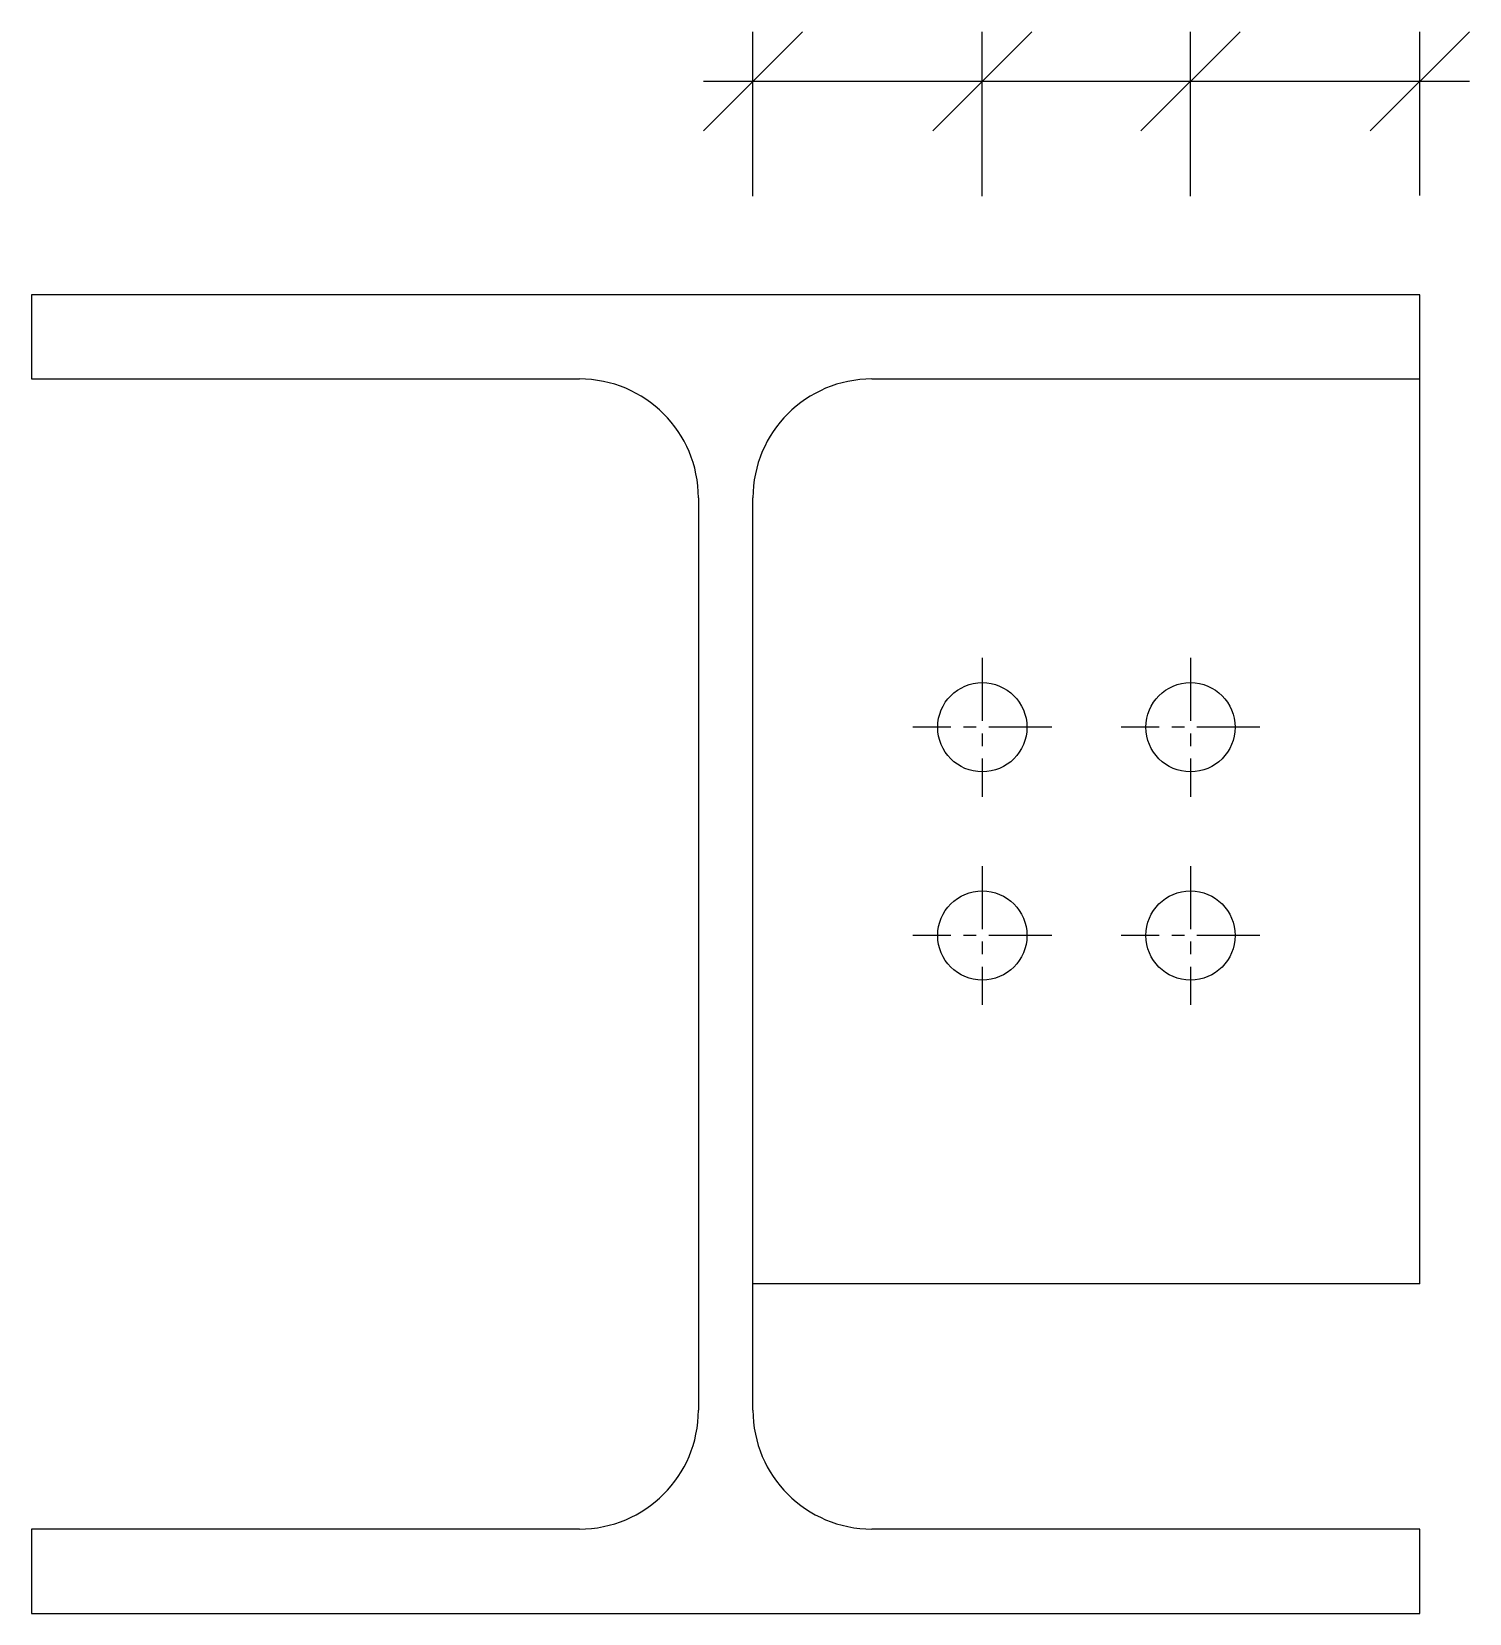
# Model space of a CAD drawing. Header units: millimetres. Extents: x 2681 to 2826, y 1192 to 1351.
import ezdxf

# ---------------------------------------------------------------- set-up
doc = ezdxf.new("R2010")
doc.units = ezdxf.units.MM
doc.linetypes.add('CENTER', pattern=[50.8, 31.75, -6.35, 6.35, -6.35])
for name, color, linetype in [('TAZ_AXIS', 7, 'CENTER'), ('TAZ_SECTION', 3, 'Continuous'), ('TAZ_TEXT', 1, 'Continuous'), ('TAZ_VIEW', 2, 'Continuous')]:
    doc.layers.add(name, color=color, linetype=linetype)

# ---------------------------------------------------------------- blocks, each defined once
blk = doc.blocks.new('_Oblique')
at = {"color": 0, "linetype": 'ByBlock', "lineweight": -2}
blk.add_line((-0.5, -0.5), (0.5, 0.5), dxfattribs=at)

msp = doc.modelspace()

# ---------------------------------------------------------------- linework, layer by layer
at = {"layer": 'TAZ_AXIS', "ltscale": 0.2}
for p, q in [((2776.73, 1288.15), (2776.73, 1274.15)), ((2797.73, 1288.15), (2797.73, 1274.15)), ((2783.73, 1281.15), (2769.73, 1281.15)), ((2804.73, 1281.15), (2790.73, 1281.15)), ((2776.73, 1267.15), (2776.73, 1253.15)), ((2797.73, 1267.15), (2797.73, 1253.15)), ((2783.73, 1260.15), (2769.73, 1260.15)), ((2804.73, 1260.15), (2790.73, 1260.15))]:
    msp.add_line(p, q, dxfattribs=at)
at = {"layer": 'TAZ_SECTION'}
for p, q in [((2820.85, 1324.78), (2680.85, 1324.78)), ((2680.85, 1324.78), (2680.85, 1316.28)), ((2820.85, 1316.28), (2820.85, 1324.78)), ((2680.85, 1316.28), (2736.1, 1316.28)), ((2765.6, 1316.28), (2820.85, 1316.28)), ((2748.1, 1304.28), (2748.1, 1212.28)), ((2753.6, 1212.28), (2753.6, 1304.28)), ((2736.1, 1200.28), (2680.85, 1200.28)), ((2680.85, 1200.28), (2680.85, 1191.78)), ((2820.85, 1200.28), (2765.6, 1200.28)), ((2820.85, 1191.78), (2820.85, 1200.28)), ((2680.85, 1191.78), (2820.85, 1191.78))]:
    msp.add_line(p, q, dxfattribs=at)
for centre, start, end in [((2736.1, 1304.28), 0, 90), ((2765.6, 1304.28), 90, 180), ((2736.1, 1212.28), 270, 0), ((2765.6, 1212.28), 180, 270)]:
    msp.add_arc(centre, 12, start, end, dxfattribs=at)
at = {"layer": 'TAZ_TEXT'}
for p, q in [((2753.6, 1334.73), (2753.6, 1351.31)), ((2776.73, 1334.73), (2776.73, 1351.31)), ((2776.73, 1334.73), (2776.73, 1351.31)), ((2797.73, 1334.73), (2797.73, 1351.31)), ((2797.73, 1334.73), (2797.73, 1351.31)), ((2820.85, 1334.78), (2820.85, 1351.31)), ((2748.6, 1346.31), (2781.73, 1346.31)), ((2771.73, 1346.31), (2802.73, 1346.31)), ((2792.73, 1346.31), (2825.85, 1346.31))]:
    msp.add_line(p, q, dxfattribs=at)
at = {"layer": 'TAZ_VIEW'}
for q in [(2820.85, 1316.28), (2753.6, 1225.03)]:
    msp.add_line((2820.85, 1225.03), q, dxfattribs=at)
for centre in [(2776.73, 1281.15), (2797.73, 1281.15), (2776.73, 1260.15), (2797.73, 1260.15)]:
    msp.add_circle(centre, 4.5, dxfattribs=at)

# ---------------------------------------------------------------- block references
at = {"layer": 'TAZ_TEXT', "xscale": 10, "yscale": 10, "zscale": 10, "rotation": 180}
for p in [(2753.6, 1346.31), (2776.73, 1346.31), (2797.73, 1346.31)]:
    msp.add_blockref('_Oblique', p, dxfattribs=at)
at = {"layer": 'TAZ_TEXT', "xscale": 10, "yscale": 10, "zscale": 10}
for p in [(2776.73, 1346.31), (2797.73, 1346.31), (2820.85, 1346.31)]:
    msp.add_blockref('_Oblique', p, dxfattribs=at)

doc.saveas('drawing.dxf')
